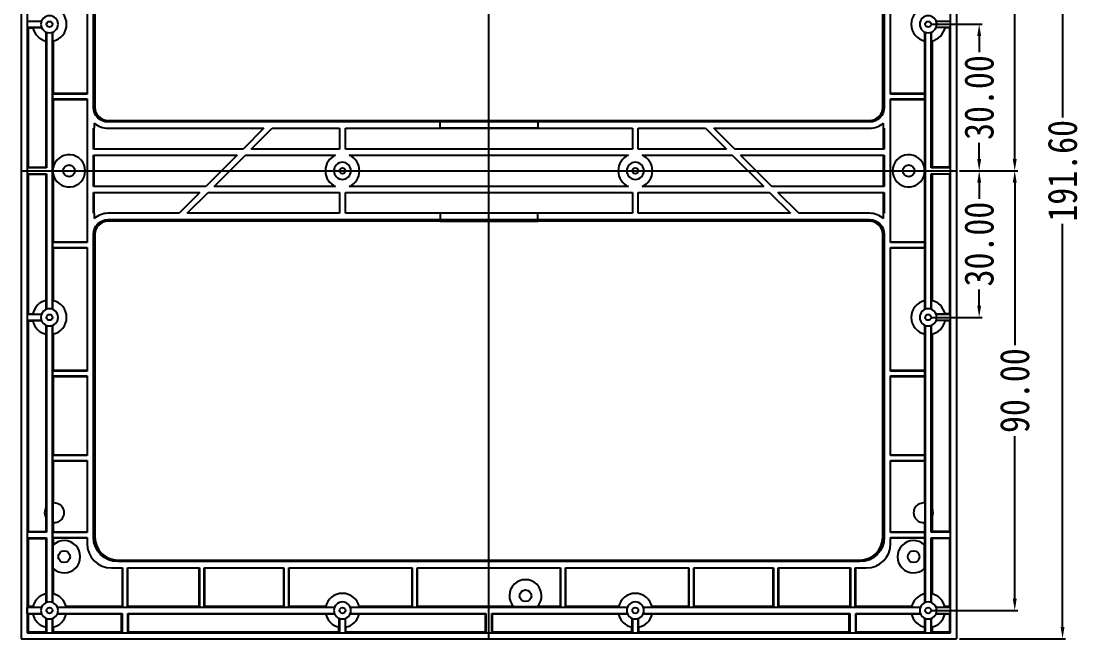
# Model space of a CAD drawing. Header units: inches. Extents: x 242 to 717, y 375 to 601.
# Drawn here: x 499.6 to 716.9, y 375.1 to 501.5 of the extents above; entities that cross this region are included whole.
import ezdxf
from ezdxf.lldxf.tags import DXFTag

# ---------------------------------------------------------------- set-up
doc = ezdxf.new("R2010")
doc.units = ezdxf.units.IN
doc.header["$MEASUREMENT"] = 0
doc.layers.add('1', color=7, linetype='Continuous', true_color=0xffffff)
doc.layers.add('dim', color=82, linetype='Continuous', lineweight=9)
doc.styles.add('001', font='', dxfattribs={"width": 0.85})
doc.styles.get('001').set_extended_font_data('SimSun')
tags = doc.linetypes.add('CENTER', pattern=[2, 1.25, -0.25, 0.25, -0.25]).pattern_tags.tags
tags[10:11] = [DXFTag(74, 4), DXFTag(75, 0), DXFTag(340, '0'), DXFTag(46, 0.0), DXFTag(50, 0.0), DXFTag(44, 0.0), DXFTag(45, 0.0)]
tags[8:9] = [DXFTag(74, 4), DXFTag(75, 0), DXFTag(340, '0'), DXFTag(46, 0.0), DXFTag(50, 0.0), DXFTag(44, 0.0), DXFTag(45, 0.0)]
tags[6:7] = [DXFTag(74, 4), DXFTag(75, 0), DXFTag(340, '0'), DXFTag(46, 0.0), DXFTag(50, 0.0), DXFTag(44, 0.0), DXFTag(45, 0.0)]
tags[4:5] = [DXFTag(74, 4), DXFTag(75, 0), DXFTag(340, '0'), DXFTag(46, 0.0), DXFTag(50, 0.0), DXFTag(44, 0.0), DXFTag(45, 0.0)]
doc.dimstyles.new('MSTD-1.2倍', dxfattribs={"dimscale": 1.2, "dimtxt": 3, "dimasz": 2, "dimexe": 0.5, "dimexo": 0.5, "dimgap": 1, "dimtad": 0, "dimzin": 1, "dimdsep": 46, "dimtxsty": '001', "dimcen": 0, "dimclrd": 3, "dimclre": 3, "dimclrt": 4, "dimazin": 0, "dimtfac": 0.5, "dimtofl": 0, "dimtmove": 0, "dimatfit": 3, "dimfxl": 1, "dimarcsym": 0})

# ---------------------------------------------------------------- blocks, each defined once
blk = doc.blocks.new('*D7')
at = {"layer": 'Defpoints', "color": 0, "transparency": 16777216}
for p in [(685.44, 500.85), (695.88, 500.85), (691.24, 470.85)]:
    blk.add_point(p, dxfattribs=at)
at = {"layer": 'dim', "color": 3, "lineweight": -2, "transparency": 16777216}
for p, q in [((686.04, 500.85), (696.48, 500.85)), ((695.88, 498.45), (695.88, 495.12)), ((695.88, 473.25), (695.88, 476.58)), ((691.84, 470.85), (696.48, 470.85))]:
    blk.add_line(p, q, dxfattribs=at)
at = {"layer": 'dim', "color": 3, "transparency": 16777216}
for points in [[(695.48, 498.45), (696.28, 498.45), (695.88, 500.85)], [(695.48, 473.25), (696.28, 473.25), (695.88, 470.85)]]:
    blk.add_solid(points, dxfattribs=at)
at = {"layer": 'dim', "color": 4, "transparency": 16777216, "insert": (695.88, 485.85), "char_height": 6, "attachment_point": 5, "rotation": 90, "style": '001'}
blk.add_mtext('30.00', dxfattribs=at)
blk = doc.blocks.new('*D8')
at = {"layer": 'Defpoints', "color": 0, "transparency": 16777216}
for p in [(685.44, 560.85), (703.17, 560.85), (691.24, 470.85)]:
    blk.add_point(p, dxfattribs=at)
at = {"layer": 'dim', "color": 3, "lineweight": -2, "transparency": 16777216}
for p, q in [((686.04, 560.85), (703.77, 560.85)), ((703.17, 558.45), (703.17, 525.18)), ((703.17, 473.25), (703.17, 506.53)), ((691.84, 470.85), (703.77, 470.85))]:
    blk.add_line(p, q, dxfattribs=at)
at = {"layer": 'dim', "color": 3, "transparency": 16777216}
for points in [[(702.77, 558.45), (703.57, 558.45), (703.17, 560.85)], [(702.77, 473.25), (703.57, 473.25), (703.17, 470.85)]]:
    blk.add_solid(points, dxfattribs=at)
at = {"layer": 'dim', "color": 4, "transparency": 16777216, "insert": (703.17, 515.85), "char_height": 6, "attachment_point": 5, "rotation": 90, "style": '001'}
blk.add_mtext('90.00', dxfattribs=at)
blk = doc.blocks.new('*D9')
at = {"layer": 'Defpoints', "color": 0, "transparency": 16777216}
for p in [(691.24, 470.85), (685.44, 440.85), (695.88, 440.85)]:
    blk.add_point(p, dxfattribs=at)
at = {"layer": 'dim', "color": 3, "lineweight": -2, "transparency": 16777216}
for p, q in [((691.84, 470.85), (696.48, 470.85)), ((695.88, 468.45), (695.88, 465.12)), ((695.88, 443.25), (695.88, 446.58)), ((686.04, 440.85), (696.48, 440.85))]:
    blk.add_line(p, q, dxfattribs=at)
at = {"layer": 'dim', "color": 3, "transparency": 16777216}
for points in [[(695.48, 468.45), (696.28, 468.45), (695.88, 470.85)], [(695.48, 443.25), (696.28, 443.25), (695.88, 440.85)]]:
    blk.add_solid(points, dxfattribs=at)
at = {"layer": 'dim', "color": 4, "transparency": 16777216, "insert": (695.88, 455.85), "char_height": 6, "attachment_point": 5, "rotation": 90, "style": '001'}
blk.add_mtext('30.00', dxfattribs=at)
blk = doc.blocks.new('*D10')
at = {"layer": 'Defpoints', "color": 0, "transparency": 16777216}
for p in [(691.24, 470.85), (685.44, 380.85), (703.17, 380.85)]:
    blk.add_point(p, dxfattribs=at)
at = {"layer": 'dim', "color": 3, "lineweight": -2, "transparency": 16777216}
for p, q in [((691.84, 470.85), (703.77, 470.85)), ((703.17, 468.45), (703.17, 435.18)), ((703.17, 383.25), (703.17, 416.53)), ((686.04, 380.85), (703.77, 380.85))]:
    blk.add_line(p, q, dxfattribs=at)
at = {"layer": 'dim', "color": 3, "transparency": 16777216}
for points in [[(702.77, 468.45), (703.57, 468.45), (703.17, 470.85)], [(702.77, 383.25), (703.57, 383.25), (703.17, 380.85)]]:
    blk.add_solid(points, dxfattribs=at)
at = {"layer": 'dim', "color": 4, "transparency": 16777216, "insert": (703.17, 425.85), "char_height": 6, "attachment_point": 5, "rotation": 90, "style": '001'}
blk.add_mtext('90.00', dxfattribs=at)
blk = doc.blocks.new('*D18')
at = {"layer": 'Defpoints', "color": 0, "transparency": 16777216}
for p in [(691.24, 566.65), (691.24, 375.05), (712.96, 375.05)]:
    blk.add_point(p, dxfattribs=at)
at = {"layer": 'dim', "color": 3, "lineweight": -2, "transparency": 16777216}
for p, q in [((691.84, 566.65), (713.56, 566.65)), ((712.96, 564.25), (712.96, 481.74)), ((712.96, 377.45), (712.96, 459.97)), ((691.84, 375.05), (713.56, 375.05))]:
    blk.add_line(p, q, dxfattribs=at)
at = {"layer": 'dim', "color": 3, "transparency": 16777216}
for points in [[(712.56, 564.25), (713.36, 564.25), (712.96, 566.65)], [(712.56, 377.45), (713.36, 377.45), (712.96, 375.05)]]:
    blk.add_solid(points, dxfattribs=at)
at = {"layer": 'dim', "color": 4, "transparency": 16777216, "insert": (712.96, 470.85), "char_height": 6, "attachment_point": 5, "rotation": 90, "style": '001'}
blk.add_mtext('191.60', dxfattribs=at)

msp = doc.modelspace()

# ---------------------------------------------------------------- linework, layer by layer
for points in [[(585.442, 481.156), (605.442, 481.156), (605.442, 479.552), (585.442, 479.552)], [(585.442, 460.548), (605.442, 460.548), (605.442, 462.152), (585.442, 462.152)]]:
    msp.add_lwpolyline(points, close=True)
at = {"layer": '1', "color": 95}
for p, q in [((499.642, 566.652), (499.642, 375.052)), ((500.851, 565.443), (500.851, 376.261)), ((690.033, 376.261), (690.033, 565.443)), ((691.242, 566.652), (691.242, 375.052)), ((514.442, 483.852), (514.442, 545.852)), ((514.746, 545.852), (514.746, 483.852)), ((676.138, 483.852), (676.138, 545.852)), ((676.442, 545.852), (676.442, 483.852)), ((513.142, 511.844), (513.142, 486.546)), ((677.742, 486.546), (677.742, 511.844)), ((501.042, 501.571), (500.864, 501.452)), ((500.864, 501.452), (500.864, 500.252)), ((503.798, 501.452), (500.864, 501.452)), ((501.042, 500.133), (500.864, 500.252)), ((500.864, 500.252), (503.798, 500.252)), ((501.042, 500.133), (501.042, 471.571)), ((501.042, 500.133), (502.017, 500.133)), ((502.003, 500.203), (503.817, 500.203)), ((688.881, 500.203), (687.067, 500.203)), ((690.02, 501.452), (687.086, 501.452)), ((687.086, 500.252), (690.02, 500.252)), ((689.842, 500.133), (688.868, 500.133)), ((689.842, 501.571), (690.02, 501.452)), ((689.842, 500.133), (690.02, 500.252)), ((689.842, 471.571), (689.842, 500.133)), ((690.02, 500.252), (690.02, 501.452)), ((504.769, 497.417), (504.769, 499.237)), ((504.842, 499.208), (504.842, 471.452)), ((506.042, 442.496), (506.042, 499.208)), ((506.115, 497.417), (506.115, 499.237)), ((684.769, 497.417), (684.769, 499.237)), ((684.842, 499.208), (684.842, 442.496)), ((686.042, 471.452), (686.042, 499.208)), ((686.115, 497.417), (686.115, 499.237)), ((504.664, 497.44), (504.664, 471.571)), ((506.22, 497.44), (506.22, 486.65)), ((684.664, 497.44), (684.664, 486.65)), ((686.22, 497.44), (686.22, 471.571)), ((506.22, 486.65), (506.115, 486.546)), ((506.115, 485.555), (506.115, 486.546)), ((513.142, 486.546), (506.115, 486.546)), ((506.22, 485.45), (506.115, 485.555)), ((506.115, 485.555), (513.142, 485.555)), ((513.142, 486.65), (506.22, 486.65)), ((506.22, 485.45), (506.22, 471.558)), ((506.22, 485.45), (513.142, 485.45)), ((513.142, 485.555), (513.142, 456.149)), ((684.664, 486.65), (677.742, 486.65)), ((684.769, 486.546), (677.742, 486.546)), ((677.742, 485.555), (684.769, 485.555)), ((677.742, 456.149), (677.742, 485.555)), ((677.742, 485.45), (684.664, 485.45)), ((684.664, 486.65), (684.769, 486.546)), ((684.664, 485.45), (684.769, 485.555)), ((684.664, 485.45), (684.664, 471.558)), ((684.769, 485.555), (684.769, 486.546)), ((514.442, 483.852), (514.746, 483.852)), ((676.138, 483.852), (676.442, 483.852)), ((514.582, 480.641), (514.582, 479.552)), ((517.442, 480.852), (517.442, 481.156)), ((517.442, 481.156), (673.442, 481.156)), ((673.442, 480.852), (517.442, 480.852)), ((673.442, 481.156), (673.442, 480.852)), ((676.302, 479.552), (676.302, 480.641)), ((514.442, 475.267), (514.442, 479.552)), ((514.442, 479.552), (514.582, 479.552)), ((514.582, 475.267), (514.582, 479.552)), ((517.442, 479.552), (549.366, 479.552)), ((549.366, 479.552), (545.081, 475.267)), ((546.778, 475.267), (551.063, 479.552)), ((551.063, 479.552), (564.842, 479.552)), ((564.842, 479.552), (564.842, 475.267)), ((566.042, 479.552), (624.842, 479.552)), ((566.042, 475.267), (566.042, 479.552)), ((624.842, 479.552), (624.842, 475.267)), ((626.042, 479.552), (639.821, 479.552)), ((626.042, 475.267), (626.042, 479.552)), ((639.821, 479.552), (644.107, 475.267)), ((641.518, 479.552), (673.442, 479.552)), ((645.804, 475.267), (641.518, 479.552)), ((676.302, 475.267), (676.302, 479.552)), ((676.302, 479.552), (676.442, 479.552)), ((676.442, 479.552), (676.442, 475.267)), ((545.081, 475.267), (514.442, 475.267)), ((514.442, 467.637), (514.442, 474.067)), ((514.442, 474.067), (543.881, 474.067)), ((514.582, 467.637), (514.582, 474.067)), ((543.881, 474.067), (537.451, 467.637)), ((539.148, 467.637), (545.578, 474.067)), ((545.578, 474.067), (564.058, 474.067)), ((564.842, 475.267), (546.778, 475.267)), ((624.842, 475.267), (566.042, 475.267)), ((566.826, 474.067), (624.058, 474.067)), ((644.107, 475.267), (626.042, 475.267)), ((626.826, 474.067), (645.307, 474.067)), ((645.307, 474.067), (651.736, 467.637)), ((676.442, 475.267), (645.804, 475.267)), ((653.433, 467.637), (647.004, 474.067)), ((647.004, 474.067), (676.442, 474.067)), ((676.302, 467.637), (676.302, 474.067)), ((676.442, 474.067), (676.442, 467.637)), ((501.042, 471.571), (500.864, 471.452)), ((501.042, 471.571), (504.664, 471.571)), ((504.664, 471.571), (504.842, 471.452)), ((686.22, 471.571), (686.042, 471.452)), ((689.842, 471.571), (686.22, 471.571)), ((689.842, 471.571), (690.02, 471.452)), ((500.864, 471.452), (500.864, 470.252)), ((504.842, 471.452), (500.864, 471.452)), ((501.042, 470.133), (500.864, 470.252)), ((500.864, 470.252), (504.842, 470.252)), ((501.042, 470.133), (501.042, 441.571)), ((501.042, 470.133), (504.664, 470.133)), ((504.664, 470.133), (504.842, 470.252)), ((504.664, 470.133), (504.664, 444.264)), ((504.842, 470.252), (504.842, 442.496)), ((506.186, 470.325), (506.186, 471.379)), ((506.22, 470.146), (506.22, 456.254)), ((684.664, 470.146), (684.664, 456.254)), ((684.698, 470.325), (684.698, 471.379)), ((690.02, 471.452), (686.042, 471.452)), ((686.22, 470.133), (686.042, 470.252)), ((686.042, 442.496), (686.042, 470.252)), ((686.042, 470.252), (690.02, 470.252)), ((686.22, 470.133), (686.22, 444.264)), ((689.842, 470.133), (686.22, 470.133)), ((689.842, 470.133), (690.02, 470.252)), ((689.842, 441.571), (689.842, 470.133)), ((690.02, 470.252), (690.02, 471.452)), ((537.451, 467.637), (514.442, 467.637)), ((564.058, 467.637), (539.148, 467.637)), ((624.058, 467.637), (566.826, 467.637)), ((651.736, 467.637), (626.826, 467.637)), ((676.442, 467.637), (653.433, 467.637)), ((514.442, 462.152), (514.442, 466.437)), ((514.442, 466.437), (536.251, 466.437)), ((514.582, 462.152), (514.582, 466.437)), ((536.251, 466.437), (531.966, 462.152)), ((533.663, 462.152), (537.948, 466.437)), ((537.948, 466.437), (564.842, 466.437)), ((564.842, 466.437), (564.842, 462.152)), ((566.042, 466.437), (624.842, 466.437)), ((566.042, 462.152), (566.042, 466.437)), ((624.842, 466.437), (624.842, 462.152)), ((626.042, 466.437), (652.936, 466.437)), ((626.042, 462.152), (626.042, 466.437)), ((652.936, 466.437), (657.221, 462.152)), ((654.633, 466.437), (676.442, 466.437)), ((658.918, 462.152), (654.633, 466.437)), ((676.302, 462.152), (676.302, 466.437)), ((676.442, 466.437), (676.442, 462.152)), ((514.582, 462.152), (514.442, 462.152)), ((514.582, 462.152), (514.582, 461.063)), ((531.966, 462.152), (517.442, 462.152)), ((517.442, 460.548), (517.442, 460.852)), ((517.442, 460.852), (673.442, 460.852)), ((564.842, 462.152), (533.663, 462.152)), ((624.842, 462.152), (566.042, 462.152)), ((657.221, 462.152), (626.042, 462.152)), ((673.442, 462.152), (658.918, 462.152)), ((673.442, 460.852), (673.442, 460.548)), ((676.302, 461.063), (676.302, 462.152)), ((676.442, 462.152), (676.302, 462.152)), ((673.442, 460.548), (517.442, 460.548)), ((506.22, 456.254), (506.115, 456.149)), ((513.142, 456.254), (506.22, 456.254)), ((514.746, 457.852), (514.442, 457.852)), ((514.442, 395.852), (514.442, 457.852)), ((514.746, 457.852), (514.746, 395.852)), ((676.442, 457.852), (676.138, 457.852)), ((676.138, 395.852), (676.138, 457.852)), ((676.442, 457.852), (676.442, 395.852)), ((684.664, 456.254), (677.742, 456.254)), ((684.664, 456.254), (684.769, 456.149)), ((506.115, 455.158), (506.115, 456.149)), ((513.142, 456.149), (506.115, 456.149)), ((506.22, 455.054), (506.115, 455.158)), ((506.115, 455.158), (513.142, 455.158)), ((506.22, 455.054), (506.22, 444.264)), ((506.22, 455.054), (513.142, 455.054)), ((513.142, 455.158), (513.142, 429.86)), ((684.769, 456.149), (677.742, 456.149)), ((677.742, 455.158), (684.769, 455.158)), ((677.742, 429.86), (677.742, 455.158)), ((677.742, 455.054), (684.664, 455.054)), ((684.664, 455.054), (684.769, 455.158)), ((684.664, 455.054), (684.664, 444.264)), ((684.769, 455.158), (684.769, 456.149)), ((504.769, 442.467), (504.769, 444.287)), ((506.115, 442.467), (506.115, 444.287)), ((684.769, 442.467), (684.769, 444.287)), ((686.115, 442.467), (686.115, 444.287)), ((501.042, 441.571), (500.864, 441.452)), ((500.864, 441.452), (500.864, 440.252)), ((503.798, 441.452), (500.864, 441.452)), ((501.042, 441.571), (502.017, 441.571)), ((502.003, 441.501), (503.817, 441.501)), ((688.881, 441.501), (687.067, 441.501)), ((690.02, 441.452), (687.086, 441.452)), ((689.842, 441.571), (688.868, 441.571)), ((689.842, 441.571), (690.02, 441.452)), ((690.02, 440.252), (690.02, 441.452)), ((501.042, 440.133), (500.864, 440.252)), ((500.864, 440.252), (503.798, 440.252)), ((501.042, 440.133), (501.042, 397.019)), ((501.042, 440.133), (502.017, 440.133)), ((502.003, 440.203), (503.817, 440.203)), ((504.769, 437.417), (504.769, 439.237)), ((504.842, 439.208), (504.842, 396.9)), ((506.042, 382.496), (506.042, 439.208)), ((506.115, 437.417), (506.115, 439.237)), ((684.769, 437.417), (684.769, 439.237)), ((684.842, 439.208), (684.842, 382.496)), ((686.042, 396.9), (686.042, 439.208)), ((686.115, 437.417), (686.115, 439.237)), ((688.881, 440.203), (687.067, 440.203)), ((687.086, 440.252), (690.02, 440.252)), ((689.842, 440.133), (688.868, 440.133)), ((689.842, 440.133), (690.02, 440.252)), ((689.842, 397.019), (689.842, 440.133)), ((504.664, 437.44), (504.664, 401.768)), ((506.22, 437.44), (506.22, 429.965)), ((684.664, 437.44), (684.664, 429.965)), ((686.22, 437.44), (686.22, 401.768)), ((506.22, 429.965), (506.115, 429.86)), ((506.115, 428.869), (506.115, 429.86)), ((513.142, 429.86), (506.115, 429.86)), ((506.22, 428.765), (506.115, 428.869)), ((506.115, 428.869), (513.142, 428.869)), ((513.142, 429.965), (506.22, 429.965)), ((506.22, 428.765), (506.22, 412.665)), ((506.22, 428.765), (513.142, 428.765)), ((513.142, 428.869), (513.142, 412.56)), ((684.664, 429.965), (677.742, 429.965)), ((684.769, 429.86), (677.742, 429.86)), ((677.742, 428.869), (684.769, 428.869)), ((677.742, 412.56), (677.742, 428.869)), ((677.742, 428.765), (684.664, 428.765)), ((684.664, 429.965), (684.769, 429.86)), ((684.664, 428.765), (684.769, 428.869)), ((684.664, 428.765), (684.664, 412.665)), ((684.769, 428.869), (684.769, 429.86)), ((506.22, 412.665), (506.115, 412.56)), ((506.115, 411.569), (506.115, 412.56)), ((513.142, 412.56), (506.115, 412.56)), ((506.22, 411.465), (506.115, 411.569)), ((506.115, 411.569), (513.142, 411.569)), ((513.142, 412.665), (506.22, 412.665)), ((506.22, 411.465), (506.22, 402.84)), ((506.22, 411.465), (513.142, 411.465)), ((513.142, 411.569), (513.142, 396.796)), ((684.664, 412.665), (677.742, 412.665)), ((684.769, 412.56), (677.742, 412.56)), ((677.742, 411.569), (684.769, 411.569)), ((677.742, 396.796), (677.742, 411.569)), ((677.742, 411.465), (684.664, 411.465)), ((684.664, 412.665), (684.769, 412.56)), ((684.664, 411.465), (684.769, 411.569)), ((684.664, 411.465), (684.664, 402.84)), ((684.769, 411.569), (684.769, 412.56)), ((504.769, 401.947), (504.769, 399.756)), ((506.115, 402.825), (506.115, 398.879)), ((684.769, 402.825), (684.769, 398.879)), ((686.115, 401.947), (686.115, 399.756)), ((504.664, 399.936), (504.664, 397.019)), ((686.22, 399.936), (686.22, 397.019)), ((506.22, 398.864), (506.22, 396.9)), ((684.664, 398.864), (684.664, 396.9)), ((501.042, 397.019), (500.864, 396.9)), ((500.864, 396.9), (500.864, 395.7)), ((504.842, 396.9), (500.864, 396.9)), ((501.042, 395.582), (500.864, 395.7)), ((500.864, 395.7), (504.842, 395.7)), ((501.042, 397.019), (504.664, 397.019)), ((501.042, 395.582), (501.042, 381.63)), ((501.042, 395.582), (504.664, 395.582)), ((504.664, 397.019), (504.842, 396.9)), ((504.664, 395.582), (504.842, 395.7)), ((504.664, 395.582), (504.664, 384.264)), ((504.842, 395.7), (504.842, 382.496)), ((506.22, 396.9), (506.115, 396.796)), ((506.115, 395.805), (506.115, 396.796)), ((513.142, 396.796), (506.115, 396.796)), ((506.22, 395.7), (506.115, 395.805)), ((506.115, 395.805), (513.142, 395.805)), ((513.142, 396.9), (506.22, 396.9)), ((506.22, 395.7), (506.22, 394.29)), ((506.22, 395.7), (513.142, 395.7)), ((513.142, 395.805), (513.142, 394.552)), ((514.442, 395.852), (514.746, 395.852)), ((676.138, 395.852), (676.442, 395.852)), ((684.664, 396.9), (677.742, 396.9)), ((684.769, 396.796), (677.742, 396.796)), ((677.742, 395.805), (684.769, 395.805)), ((677.742, 394.552), (677.742, 395.805)), ((677.742, 395.7), (684.664, 395.7)), ((684.664, 396.9), (684.769, 396.796)), ((684.664, 395.7), (684.769, 395.805)), ((684.664, 395.7), (684.664, 394.29)), ((684.769, 395.805), (684.769, 396.796)), ((686.22, 397.019), (686.042, 396.9)), ((690.02, 396.9), (686.042, 396.9)), ((686.042, 395.7), (690.02, 395.7)), ((686.042, 382.496), (686.042, 395.7)), ((686.22, 395.582), (686.042, 395.7)), ((689.842, 397.019), (686.22, 397.019)), ((686.22, 395.582), (686.22, 384.264)), ((689.842, 395.582), (686.22, 395.582)), ((689.842, 397.019), (690.02, 396.9)), ((689.842, 395.582), (690.02, 395.7)), ((689.842, 381.63), (689.842, 395.582)), ((690.02, 395.7), (690.02, 396.9)), ((506.186, 389.446), (506.186, 394.258)), ((684.698, 389.446), (684.698, 394.258)), ((519.442, 390.852), (519.442, 391.156)), ((519.442, 391.156), (671.442, 391.156)), ((671.442, 391.156), (671.442, 390.852)), ((506.22, 389.414), (506.22, 384.264)), ((518.142, 389.552), (520.395, 389.552)), ((671.442, 390.852), (519.442, 390.852)), ((520.291, 389.552), (520.291, 381.63)), ((520.395, 389.552), (520.395, 381.525)), ((521.386, 381.525), (521.386, 389.552)), ((521.386, 389.552), (536.16, 389.552)), ((521.491, 381.63), (521.491, 389.552)), ((536.055, 389.552), (536.055, 381.63)), ((536.16, 389.552), (536.16, 381.525)), ((537.15, 381.525), (537.15, 389.552)), ((537.15, 389.552), (553.46, 389.552)), ((537.255, 381.63), (537.255, 389.552)), ((553.355, 389.552), (553.355, 381.63)), ((553.46, 389.552), (553.46, 381.525)), ((554.45, 381.525), (554.45, 389.552)), ((554.45, 389.552), (579.748, 389.552)), ((554.555, 381.63), (554.555, 389.552)), ((579.644, 389.552), (579.644, 381.63)), ((579.748, 389.552), (579.748, 381.525)), ((580.739, 381.525), (580.739, 389.552)), ((580.739, 389.552), (610.145, 389.552)), ((580.844, 381.63), (580.844, 389.552)), ((610.04, 389.552), (610.04, 381.63)), ((610.145, 389.552), (610.145, 381.525)), ((611.136, 381.525), (611.136, 389.552)), ((611.136, 389.552), (636.434, 389.552)), ((611.24, 381.63), (611.24, 389.552)), ((636.329, 389.552), (636.329, 381.63)), ((636.434, 389.552), (636.434, 381.525)), ((637.425, 381.525), (637.425, 389.552)), ((637.425, 389.552), (653.734, 389.552)), ((637.529, 381.63), (637.529, 389.552)), ((653.629, 389.552), (653.629, 381.63)), ((653.734, 389.552), (653.734, 381.525)), ((654.725, 381.525), (654.725, 389.552)), ((654.725, 389.552), (669.498, 389.552)), ((654.829, 381.63), (654.829, 389.552)), ((669.394, 389.552), (669.394, 381.63)), ((669.498, 389.552), (669.498, 381.525)), ((670.489, 381.525), (670.489, 389.552)), ((670.489, 389.552), (672.742, 389.552)), ((670.594, 381.63), (670.594, 389.552)), ((684.664, 389.414), (684.664, 384.264)), ((504.769, 382.467), (504.769, 384.287)), ((506.115, 382.467), (506.115, 384.287)), ((684.769, 382.467), (684.769, 384.287)), ((686.115, 382.467), (686.115, 384.287)), ((501.042, 381.63), (500.864, 381.452)), ((500.864, 380.252), (500.864, 381.452)), ((503.798, 381.452), (500.864, 381.452)), ((501.042, 380.074), (500.864, 380.252)), ((500.864, 380.252), (503.798, 380.252)), ((502.03, 381.63), (501.042, 381.63)), ((502.008, 381.525), (503.827, 381.525)), ((507.057, 381.525), (508.877, 381.525)), ((563.798, 381.452), (507.086, 381.452)), ((507.086, 380.252), (520.291, 380.252)), ((520.291, 381.63), (508.855, 381.63)), ((520.172, 380.074), (520.291, 380.252)), ((520.291, 381.63), (520.395, 381.525)), ((520.291, 380.252), (520.291, 376.274)), ((520.395, 381.525), (521.386, 381.525)), ((521.491, 381.63), (521.386, 381.525)), ((536.055, 381.63), (521.491, 381.63)), ((521.491, 380.252), (563.798, 380.252)), ((521.491, 376.274), (521.491, 380.252)), ((521.609, 380.074), (521.491, 380.252)), ((536.055, 381.63), (536.16, 381.525)), ((536.16, 381.525), (537.15, 381.525)), ((537.255, 381.63), (537.15, 381.525)), ((553.355, 381.63), (537.255, 381.63)), ((553.355, 381.63), (553.46, 381.525)), ((553.46, 381.525), (554.45, 381.525)), ((554.555, 381.63), (554.45, 381.525)), ((562.03, 381.63), (554.555, 381.63)), ((562.008, 381.525), (563.827, 381.525)), ((567.057, 381.525), (568.877, 381.525)), ((623.798, 381.452), (567.086, 381.452)), ((567.086, 380.252), (594.842, 380.252)), ((579.644, 381.63), (568.855, 381.63)), ((579.644, 381.63), (579.748, 381.525)), ((579.748, 381.525), (580.739, 381.525)), ((580.844, 381.63), (580.739, 381.525)), ((600.504, 381.63), (580.844, 381.63)), ((594.723, 380.074), (594.842, 380.252)), ((594.842, 380.252), (594.842, 376.274)), ((596.042, 380.252), (623.798, 380.252)), ((596.042, 376.274), (596.042, 380.252)), ((596.161, 380.074), (596.042, 380.252)), ((605.348, 381.596), (600.536, 381.596)), ((610.04, 381.63), (605.38, 381.63)), ((610.04, 381.63), (610.145, 381.525)), ((610.145, 381.525), (611.136, 381.525)), ((611.24, 381.63), (611.136, 381.525)), ((622.03, 381.63), (611.24, 381.63)), ((622.008, 381.525), (623.827, 381.525)), ((627.057, 381.525), (628.877, 381.525)), ((683.798, 381.452), (627.086, 381.452)), ((627.086, 380.252), (669.394, 380.252)), ((636.329, 381.63), (628.855, 381.63)), ((636.329, 381.63), (636.434, 381.525)), ((636.434, 381.525), (637.425, 381.525)), ((637.529, 381.63), (637.425, 381.525)), ((653.629, 381.63), (637.529, 381.63)), ((653.629, 381.63), (653.734, 381.525)), ((653.734, 381.525), (654.725, 381.525)), ((654.829, 381.63), (654.725, 381.525)), ((669.394, 381.63), (654.829, 381.63)), ((669.275, 380.074), (669.394, 380.252)), ((669.394, 381.63), (669.498, 381.525)), ((669.394, 380.252), (669.394, 376.274)), ((669.498, 381.525), (670.489, 381.525)), ((670.594, 381.63), (670.489, 381.525)), ((682.03, 381.63), (670.594, 381.63)), ((670.712, 380.074), (670.594, 380.252)), ((670.594, 380.252), (683.798, 380.252)), ((670.594, 376.274), (670.594, 380.252)), ((682.008, 381.525), (683.827, 381.525)), ((687.057, 381.525), (688.877, 381.525)), ((690.02, 381.452), (687.086, 381.452)), ((687.086, 380.252), (690.02, 380.252)), ((689.842, 381.63), (688.855, 381.63)), ((689.842, 381.63), (690.02, 381.452)), ((689.842, 380.074), (690.02, 380.252)), ((690.02, 380.252), (690.02, 381.452)), ((501.042, 380.074), (501.042, 376.452)), ((502.03, 380.074), (501.042, 380.074)), ((502.008, 380.179), (503.827, 380.179)), ((504.769, 377.417), (504.769, 379.237)), ((504.842, 379.208), (504.842, 376.274)), ((506.042, 376.274), (506.042, 379.208)), ((506.115, 377.417), (506.115, 379.237)), ((507.057, 380.179), (508.877, 380.179)), ((520.172, 380.074), (508.855, 380.074)), ((520.172, 376.452), (520.172, 380.074)), ((562.03, 380.074), (521.609, 380.074)), ((521.609, 376.452), (521.609, 380.074)), ((562.008, 380.179), (563.827, 380.179)), ((564.793, 377.413), (564.793, 379.227)), ((564.842, 379.208), (564.842, 376.274)), ((566.042, 376.274), (566.042, 379.208)), ((566.091, 377.413), (566.091, 379.227)), ((567.057, 380.179), (568.877, 380.179)), ((594.723, 380.074), (568.855, 380.074)), ((594.723, 376.452), (594.723, 380.074)), ((622.03, 380.074), (596.161, 380.074)), ((596.161, 376.452), (596.161, 380.074)), ((622.008, 380.179), (623.827, 380.179)), ((624.793, 377.413), (624.793, 379.227)), ((624.842, 379.208), (624.842, 376.274)), ((626.042, 376.274), (626.042, 379.208)), ((626.091, 377.413), (626.091, 379.227)), ((627.057, 380.179), (628.877, 380.179)), ((669.275, 380.074), (628.855, 380.074)), ((669.275, 376.452), (669.275, 380.074)), ((682.03, 380.074), (670.712, 380.074)), ((670.712, 376.452), (670.712, 380.074)), ((682.008, 380.179), (683.827, 380.179)), ((684.769, 377.417), (684.769, 379.237)), ((684.842, 379.208), (684.842, 376.274)), ((686.042, 376.274), (686.042, 379.208)), ((686.115, 377.417), (686.115, 379.237)), ((687.057, 380.179), (688.877, 380.179)), ((689.842, 380.074), (688.855, 380.074)), ((689.842, 376.452), (689.842, 380.074)), ((500.851, 376.261), (501.042, 376.452)), ((500.851, 376.261), (690.033, 376.261)), ((501.042, 376.452), (504.664, 376.452)), ((504.664, 377.44), (504.664, 376.452)), ((504.664, 376.452), (504.842, 376.274)), ((504.842, 376.274), (506.042, 376.274)), ((506.22, 376.452), (506.042, 376.274)), ((506.22, 377.44), (506.22, 376.452)), ((506.22, 376.452), (520.172, 376.452)), ((520.172, 376.452), (520.291, 376.274)), ((520.291, 376.274), (521.491, 376.274)), ((521.609, 376.452), (521.491, 376.274)), ((521.609, 376.452), (564.723, 376.452)), ((564.723, 376.452), (564.723, 377.427)), ((564.723, 376.452), (564.842, 376.274)), ((564.842, 376.274), (566.042, 376.274)), ((566.161, 376.452), (566.042, 376.274)), ((566.161, 376.452), (566.161, 377.427)), ((566.161, 376.452), (594.723, 376.452)), ((594.723, 376.452), (594.842, 376.274)), ((594.842, 376.274), (596.042, 376.274)), ((596.161, 376.452), (596.042, 376.274)), ((596.161, 376.452), (624.723, 376.452)), ((624.723, 376.452), (624.723, 377.427)), ((624.723, 376.452), (624.842, 376.274)), ((624.842, 376.274), (626.042, 376.274)), ((626.161, 376.452), (626.042, 376.274)), ((626.161, 376.452), (626.161, 377.427)), ((626.161, 376.452), (669.275, 376.452)), ((669.275, 376.452), (669.394, 376.274)), ((669.394, 376.274), (670.594, 376.274)), ((670.712, 376.452), (670.594, 376.274)), ((670.712, 376.452), (684.664, 376.452)), ((684.664, 377.44), (684.664, 376.452)), ((684.664, 376.452), (684.842, 376.274)), ((684.842, 376.274), (686.042, 376.274)), ((686.22, 376.452), (686.042, 376.274)), ((686.22, 377.44), (686.22, 376.452)), ((686.22, 376.452), (689.842, 376.452)), ((690.033, 376.261), (689.842, 376.452)), ((499.642, 375.052), (691.242, 375.052))]:
    msp.add_line(p, q, dxfattribs=at)
at = {"layer": '1', "color": 1, "linetype": 'CENTER', "ltscale": 19.46656}
for p, q in [((595.442, 375.052), (595.442, 566.652)), ((499.642, 470.852), (691.242, 470.852))]:
    msp.add_line(p, q, dxfattribs=at)
at = {"layer": '1', "color": 95}
for centre, radius, start, end in [((505.442, 500.852), 3.5, -78.90845, 78.90845), ((685.442, 500.852), 3.5, 101.09155, 258.90845), ((505.442, 500.852), 1.75, 0, 180), ((685.442, 500.852), 1.75, 0, 180), ((505.442, 500.852), 3.5, 190.68402, 258.90845), ((505.442, 500.852), 1.75, -180, 0), ((685.442, 500.852), 1.75, -180, 0), ((685.442, 500.852), 3.5, 281.09155, 349.31598), ((517.442, 483.852), 2.696, 180, 270), ((673.442, 483.852), 2.696, -90, 0), ((517.442, 483.852), 4.3, 228.3031, 270), ((673.442, 483.852), 4.3, 270, 311.6969), ((509.442, 470.852), 3.298, -170.80339, 170.80339), ((565.442, 470.852), 3.5, 113.29269, 246.70731), ((565.442, 470.852), 3.5, -66.70731, 66.70731), ((625.442, 470.852), 3.5, 113.29269, 246.70731), ((625.442, 470.852), 3.5, -66.70731, 66.70731), ((681.442, 470.852), 3.298, 9.19661, 350.80339), ((565.442, 470.852), 1.75, 0, 180), ((625.442, 470.852), 1.75, 0, 180), ((565.442, 470.852), 1.75, -180, 0), ((625.442, 470.852), 1.75, -180, 0), ((517.442, 457.852), 4.3, 90, 131.6969), ((673.442, 457.852), 4.3, 48.3031, 90), ((517.442, 457.852), 2.696, 90, 180), ((673.442, 457.852), 2.696, 0, 90), ((505.442, 440.852), 3.5, 101.09155, 169.31598), ((505.442, 440.852), 3.5, -78.90845, 78.90845), ((685.442, 440.852), 3.5, 101.09155, 258.90845), ((685.442, 440.852), 3.5, 10.68402, 78.90845), ((505.442, 440.852), 1.75, 0, 180), ((685.442, 440.852), 1.75, 0, 180), ((505.442, 440.852), 3.5, 190.68402, 258.90845), ((505.442, 440.852), 1.75, -180, 0), ((685.442, 440.852), 1.75, -180, 0), ((685.442, 440.852), 3.5, 281.09155, 349.31598), ((506.442, 400.852), 2, 146.78912, 213.21088), ((506.442, 400.852), 2, -99.4008, 99.4008), ((684.442, 400.852), 2, 80.5992, 279.4008), ((684.442, 400.852), 2, -33.21088, 33.21088), ((519.442, 395.852), 4.696, 180, 270), ((671.442, 395.852), 4.696, -90, 0), ((508.442, 391.852), 3.298, -133.15436, 133.15436), ((518.142, 394.552), 5, 180, 270), ((672.742, 394.552), 5, -90, 0), ((682.442, 391.852), 3.298, 46.84564, 313.15436), ((602.942, 383.852), 3.298, -43.15436, 223.15436), ((505.442, 380.852), 3.5, 101.09155, 168.90845), ((505.442, 380.852), 1.75, 0, 180), ((505.442, 380.852), 3.5, 11.09155, 78.90845), ((565.442, 380.852), 3.5, 11.09155, 168.90845), ((565.442, 380.852), 1.75, 0, 180), ((625.442, 380.852), 3.5, 11.09155, 168.90845), ((625.442, 380.852), 1.75, 0, 180), ((685.442, 380.852), 3.5, 101.09155, 168.90845), ((685.442, 380.852), 1.75, 0, 180), ((685.442, 380.852), 3.5, 11.09155, 78.90845), ((505.442, 380.852), 1.75, -180, 0), ((565.442, 380.852), 1.75, -180, 0), ((625.442, 380.852), 1.75, -180, 0), ((685.442, 380.852), 1.75, -180, 0), ((505.442, 380.852), 3.5, 191.09155, 258.90845), ((505.442, 380.852), 3.5, 281.09155, 348.90845), ((565.442, 380.852), 3.5, 191.09155, 259.31598), ((565.442, 380.852), 3.5, 280.68402, 348.90845), ((625.442, 380.852), 3.5, 191.09155, 259.31598), ((625.442, 380.852), 3.5, 280.68402, 348.90845), ((685.442, 380.852), 3.5, 191.09155, 258.90845), ((685.442, 380.852), 3.5, 281.09155, 348.90845)]:
    msp.add_arc(centre, radius, start, end, dxfattribs=at)
at = {"layer": '1', "color": 95, "extrusion": (0, 6.12303e-17, -1)}
for centre, radius, end in [((-505.442, 500.852), 0.6, 180), ((-685.442, 500.852), 0.6, 180), ((-509.442, 470.852), 1.2, 180), ((-681.442, 470.852), 1.2, 180), ((-565.442, 470.852), 0.6, 180), ((-625.442, 470.852), 0.6, 180), ((-517.442, 457.852), 3, 90), ((-505.442, 440.852), 0.6, 180), ((-685.442, 440.852), 0.6, 180), ((-508.442, 391.852), 1.2, 180), ((-682.442, 391.852), 1.2, 180), ((-602.942, 383.852), 1.2, 180), ((-505.442, 380.852), 0.6, 180), ((-565.442, 380.852), 0.6, 180), ((-625.442, 380.852), 0.6, 180), ((-685.442, 380.852), 0.6, 180)]:
    msp.add_arc(centre, radius, 0, end, dxfattribs=at)
at = {"layer": '1', "color": 95, "extrusion": (0, 0, -1)}
for centre, radius, start, end in [((-505.442, 500.852), 0.6, -180, 0), ((-685.442, 500.852), 0.6, -180, 0), ((-517.442, 483.852), 3, -90, 0), ((-673.442, 483.852), 3, 180, 270), ((-509.442, 470.852), 1.2, -180, 0), ((-565.442, 470.852), 0.6, -180, 0), ((-625.442, 470.852), 0.6, -180, 0), ((-681.442, 470.852), 1.2, -180, 0), ((-673.442, 457.852), 3, 90, 180), ((-505.442, 440.852), 0.6, -180, 0), ((-685.442, 440.852), 0.6, -180, 0), ((-519.442, 395.852), 5, -90, 0), ((-671.442, 395.852), 5, 180, 270), ((-508.442, 391.852), 1.2, -180, 0), ((-682.442, 391.852), 1.2, -180, 0), ((-602.942, 383.852), 1.2, -180, 0), ((-505.442, 380.852), 0.6, -180, 0), ((-565.442, 380.852), 0.6, -180, 0), ((-625.442, 380.852), 0.6, -180, 0), ((-685.442, 380.852), 0.6, -180, 0)]:
    msp.add_arc(centre, radius, start, end, dxfattribs=at)

# ---------------------------------------------------------------- dimensions: what is measured, and where the dimension line sits
at = {"layer": 'dim'}
for base, p1, p2, angle, picture, middle in [((712.964, 375.052), (691.242, 566.652), (691.242, 375.052), 90, '*D18', (712.964, 470.852)), ((703.171, 560.852), (691.242, 470.852), (685.442, 560.852), 90, '*D8', (703.171, 515.852)), ((695.876, 500.852), (691.242, 470.852), (685.442, 500.852), 90, '*D7', (695.876, 485.852)), ((695.876, 440.852), (691.242, 470.852), (685.442, 440.852), 270, '*D9', (695.876, 455.852)), ((703.171, 380.852), (691.242, 470.852), (685.442, 380.852), 270, '*D10', (703.171, 425.852))]:
    dim = msp.add_linear_dim(base=base, p1=p1, p2=p2, angle=angle, dimstyle='MSTD-1.2倍', override={"dimtxt": 5, "dimexe": 0.49975, "dimexo": 0.49975, "dimgap": 0.49975}, dxfattribs=at)
    dim.commit()
    dim.dimension.update_dxf_attribs({"geometry": picture, "text_midpoint": middle})

doc.saveas('drawing.dxf')
